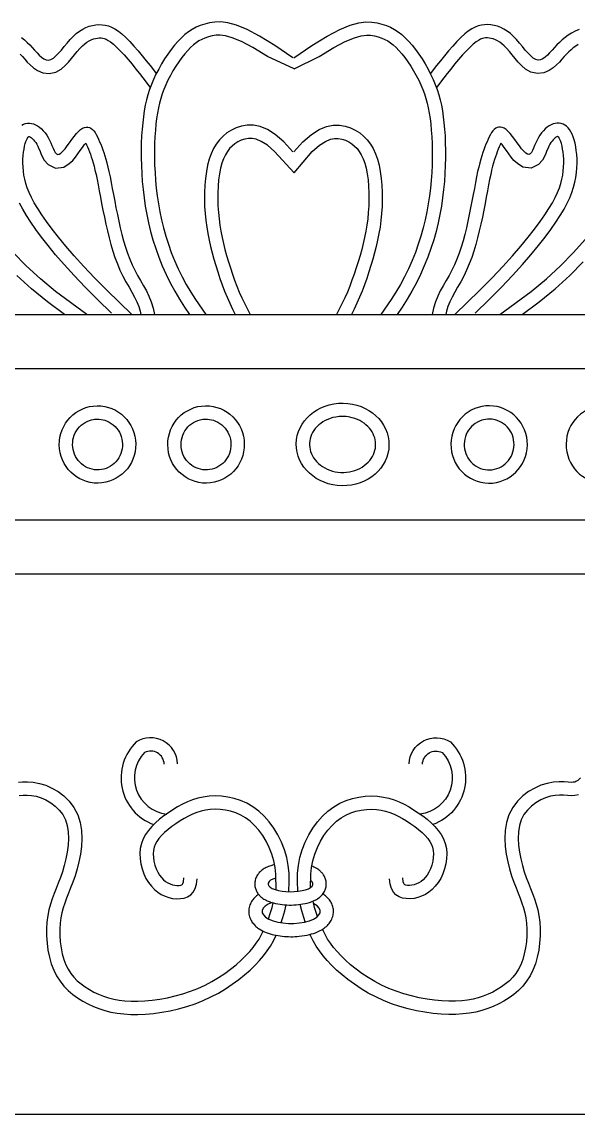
# Model space of a CAD drawing. Extents: x 292 to 963, y 2624 to 3363.
# Drawn here: x 521.2 to 739.7, y 2623.9 to 3053 of the extents above; entities that cross this region are included whole.
import ezdxf

# ---------------------------------------------------------------- set-up
doc = ezdxf.new("R2010")
doc.units = 0
doc.header["$LTSCALE"] = 100
doc.header["$MEASUREMENT"] = 0
for name, color, linetype in [('3', 3, 'CONTINUOUS'), ('4', 4, 'CONTINUOUS'), ('7', 7, 'CONTINUOUS')]:
    doc.layers.add(name, color=color, linetype=linetype)

msp = doc.modelspace()

# ---------------------------------------------------------------- linework, layer by layer
at = {"layer": '3'}
for points in [[(520.52, 3040.3), (521.41, 3039.35), (522.34, 3038.32), (523.33, 3037.23), (524.43, 3036.1), (525.72, 3034.96), (527.31, 3033.88), (529.37, 3033), (531.91, 3032.68), (534.51, 3033.25), (536.6, 3034.45), (538.19, 3035.8), (539.52, 3037.19), (540.72, 3038.61), (541.86, 3040.01), (542.95, 3041.34), (543.99, 3042.55), (544.95, 3043.56), (545.86, 3044.37), (546.74, 3045.03), (547.61, 3045.56), (548.45, 3045.97), (549.28, 3046.28), (550.08, 3046.5), (550.86, 3046.64), (551.61, 3046.69), (552.3, 3046.68), (552.94, 3046.59), (553.57, 3046.42), (554.27, 3046.15), (555.08, 3045.72), (556.03, 3045.1), (557.13, 3044.24), (558.38, 3043.11), (559.79, 3041.69), (561.31, 3040.04), (562.88, 3038.23), (564.45, 3036.36), (565.97, 3034.47), (567.41, 3032.66), (568.72, 3030.98), (571.63, 3027.2)], [(628.08, 3034.57), (617.64, 3039.39), (611.97, 3042.89), (607.4, 3045.29), (603.82, 3046.77), (601.11, 3047.52), (599.1, 3047.78), (597.48, 3047.73), (595.96, 3047.48), (594.46, 3047.11), (593.1, 3046.66), (591.87, 3046.14), (590.73, 3045.53), (589.64, 3044.82), (588.56, 3043.98), (587.47, 3042.99), (586.34, 3041.82), (585.17, 3040.47), (583.98, 3038.97), (582.8, 3037.34), (581.65, 3035.62), (580.55, 3033.82), (579.51, 3031.98), (578.55, 3030.13), (577.69, 3028.3), (576.94, 3026.5), (576.28, 3024.72), (575.71, 3022.92), (575.22, 3021.09), (574.79, 3019.18), (574.42, 3017.19), (574.11, 3015.07), (573.85, 3012.82), (573.63, 3010.42), (573.45, 3007.88), (573.34, 3005.24), (573.28, 3002.49), (573.28, 2999.65), (573.34, 2996.74), (573.48, 2993.77), (573.69, 2990.75), (573.97, 2987.69), (574.34, 2984.61), (574.8, 2981.5), (575.36, 2978.36), (576.02, 2975.21), (576.8, 2972.04), (577.69, 2968.85), (578.72, 2965.64), (579.88, 2962.43), (581.17, 2959.21), (582.59, 2956.01), (584.13, 2952.86), (585.78, 2949.77), (587.53, 2946.77), (589.37, 2943.88), (593.46, 2938.04)], [(628.08, 3034.57), (637.99, 3039.39), (643.66, 3042.89), (648.23, 3045.29), (651.81, 3046.77), (654.52, 3047.52), (656.53, 3047.78), (658.15, 3047.73), (659.67, 3047.48), (661.17, 3047.11), (662.53, 3046.66), (663.76, 3046.14), (664.9, 3045.53), (665.99, 3044.82), (667.07, 3043.98), (668.17, 3042.99), (669.3, 3041.82), (670.47, 3040.47), (671.65, 3038.97), (672.83, 3037.34), (673.98, 3035.62), (675.08, 3033.82), (676.12, 3031.98), (677.08, 3030.13), (677.94, 3028.3), (678.69, 3026.5), (679.35, 3024.72), (679.92, 3022.92), (680.42, 3021.09), (680.84, 3019.18), (681.21, 3017.19), (681.52, 3015.07), (681.79, 3012.82), (682.01, 3010.42), (682.18, 3007.88), (682.3, 3005.24), (682.36, 3002.49), (682.36, 2999.65), (682.29, 2996.74), (682.16, 2993.77), (681.95, 2990.75), (681.66, 2987.69), (681.29, 2984.61), (680.83, 2981.5), (680.27, 2978.36), (679.61, 2975.21), (678.83, 2972.04), (677.94, 2968.85), (676.91, 2965.64), (675.75, 2962.43), (674.46, 2959.21), (673.04, 2956.01), (671.51, 2952.86), (669.86, 2949.77), (668.11, 2946.77), (666.26, 2943.88), (662.17, 2938.04)], [(739.71, 3044.05), (738.73, 3043.44), (737.79, 3042.76), (736.89, 3042.01), (736, 3041.19), (735.11, 3040.3), (734.22, 3039.35), (733.3, 3038.32), (732.3, 3037.23), (731.2, 3036.1), (729.91, 3034.96), (728.32, 3033.88), (726.26, 3033), (723.72, 3032.68), (721.13, 3033.25), (719.04, 3034.45), (717.45, 3035.8), (716.12, 3037.19), (714.91, 3038.61), (713.77, 3040.01), (712.68, 3041.34), (711.64, 3042.55), (710.68, 3043.56), (709.77, 3044.37), (708.89, 3045.03), (708.02, 3045.56), (707.18, 3045.97), (706.36, 3046.28), (705.56, 3046.5), (704.77, 3046.64), (704.02, 3046.69), (703.33, 3046.68), (702.69, 3046.59), (702.06, 3046.42), (701.36, 3046.15), (700.55, 3045.72), (699.6, 3045.1), (698.51, 3044.24), (697.25, 3043.11), (695.84, 3041.69), (694.32, 3040.04), (692.75, 3038.23), (691.18, 3036.36), (689.66, 3034.47), (688.22, 3032.66), (686.91, 3030.98), (684, 3027.2)], [(564.32, 2938.04), (554.58, 2947.59), (549.77, 2952.47), (545.5, 2956.97), (541.74, 2961.1), (538.44, 2964.9), (535.56, 2968.38), (533.05, 2971.58), (530.88, 2974.52), (529, 2977.22), (527.4, 2979.69), (526.05, 2981.96), (524.95, 2984.05), (524.05, 2985.98), (523.33, 2987.78), (522.77, 2989.5), (522.33, 2991.16), (522, 2992.8), (521.78, 2994.41), (521.64, 2996), (521.59, 2997.54), (521.61, 2999.03), (521.7, 3000.45), (521.85, 3001.8), (522.04, 3003.06), (522.27, 3004.2), (522.53, 3005.2), (522.8, 3006.05), (523.08, 3006.75), (523.35, 3007.29), (523.58, 3007.66), (523.76, 3007.89), (523.87, 3008), (523.87, 3008), (523.93, 3007.99), (524.07, 3007.96), (524.29, 3007.87), (524.58, 3007.71), (524.93, 3007.46), (525.33, 3007.12), (525.76, 3006.7), (526.19, 3006.19), (526.62, 3005.6), (527.02, 3004.95), (527.4, 3004.24), (527.78, 3003.4), (528.18, 3002.41), (528.63, 3001.3), (529.19, 3000.07), (530, 2998.65), (531.49, 2996.94), (534.35, 2995.54), (537.66, 2995.95), (539.8, 2997.31), (541.14, 2998.61), (542.22, 2999.9), (543.2, 3001.19), (544.14, 3002.48), (545.02, 3003.71), (545.83, 3004.79), (546.27, 3005.33), (546.56, 3004.73), (546.94, 3003.87), (547.33, 3002.94), (547.71, 3001.99), (548.08, 3001.01), (548.44, 2999.98), (548.8, 2998.88), (549.16, 2997.66), (549.54, 2996.3), (549.91, 2994.78), (550.31, 2993.05), (550.71, 2991.11), (551.13, 2988.96), (551.58, 2986.63), (552.04, 2984.17), (552.52, 2981.61), (553.04, 2978.97), (553.58, 2976.29), (554.15, 2973.59), (554.76, 2970.9), (555.42, 2968.23), (556.13, 2965.59), (556.91, 2962.99), (557.76, 2960.42), (558.7, 2957.91), (559.73, 2955.45), (560.87, 2953.07), (562.07, 2950.82), (563.28, 2948.73), (564.41, 2946.77), (565.45, 2944.89), (566.35, 2943.06), (567.09, 2941.22), (567.68, 2939.32), (567.93, 2938.04)], [(691.31, 2938.04), (701.05, 2947.59), (705.86, 2952.47), (710.13, 2956.97), (713.89, 2961.1), (717.19, 2964.9), (720.07, 2968.38), (722.58, 2971.58), (724.76, 2974.52), (726.64, 2977.22), (728.24, 2979.69), (729.58, 2981.96), (730.69, 2984.05), (731.59, 2985.98), (732.3, 2987.78), (732.87, 2989.5), (733.3, 2991.16), (733.63, 2992.8), (733.86, 2994.41), (733.99, 2996), (734.05, 2997.54), (734.02, 2999.03), (733.93, 3000.45), (733.79, 3001.8), (733.59, 3003.06), (733.36, 3004.2), (733.11, 3005.2), (732.83, 3006.05), (732.55, 3006.75), (732.29, 3007.29), (732.05, 3007.66), (731.87, 3007.89), (731.77, 3008), (731.76, 3008), (731.7, 3007.99), (731.56, 3007.96), (731.34, 3007.87), (731.05, 3007.71), (730.7, 3007.46), (730.3, 3007.12), (729.87, 3006.7), (729.44, 3006.19), (729.02, 3005.6), (728.61, 3004.95), (728.23, 3004.24), (727.85, 3003.4), (727.45, 3002.41), (727, 3001.3), (726.45, 3000.07), (725.63, 2998.65), (724.14, 2996.94), (721.28, 2995.54), (717.97, 2995.95), (715.83, 2997.31), (714.49, 2998.61), (713.42, 2999.9), (712.43, 3001.19), (711.5, 3002.48), (710.61, 3003.71), (709.8, 3004.79), (709.36, 3005.33), (709.07, 3004.73), (708.69, 3003.87), (708.31, 3002.94), (707.93, 3001.99), (707.56, 3001.01), (707.19, 2999.98), (706.83, 2998.88), (706.47, 2997.66), (706.1, 2996.3), (705.72, 2994.78), (705.33, 2993.05), (704.92, 2991.11), (704.5, 2988.96), (704.06, 2986.63), (703.59, 2984.17), (703.11, 2981.61), (702.6, 2978.97), (702.06, 2976.29), (701.48, 2973.59), (700.87, 2970.9), (700.21, 2968.23), (699.5, 2965.59), (698.72, 2962.99), (697.87, 2960.42), (696.93, 2957.91), (695.9, 2955.45), (694.76, 2953.07), (693.56, 2950.82), (692.36, 2948.73), (691.22, 2946.77), (690.18, 2944.89), (689.28, 2943.06), (688.54, 2941.22), (687.96, 2939.32), (687.7, 2938.04)], [(628.08, 2993.73), (620.39, 3002.14), (617.61, 3004.55), (615.23, 3006.07), (613.26, 3006.9), (611.62, 3007.24), (610.16, 3007.24), (608.76, 3006.99), (607.34, 3006.51), (606, 3005.86), (604.8, 3005.11), (603.73, 3004.24), (602.78, 3003.25), (601.9, 3002.1), (601.11, 3000.76), (600.4, 2999.23), (599.77, 2997.47), (599.24, 2995.48), (598.81, 2993.29), (598.48, 2990.93), (598.26, 2988.46), (598.14, 2985.9), (598.12, 2983.3), (598.2, 2980.7), (598.37, 2978.13), (598.62, 2975.62), (598.94, 2973.16), (599.35, 2970.75), (599.82, 2968.36), (600.36, 2965.98), (600.96, 2963.6), (601.62, 2961.21), (602.34, 2958.79), (603.11, 2956.36), (603.92, 2953.92), (604.77, 2951.52), (605.67, 2949.15), (606.6, 2946.85), (607.57, 2944.64), (608.58, 2942.52), (610.91, 2938.04)], [(628.08, 2993.73), (635.24, 3002.14), (638.03, 3004.55), (640.4, 3006.07), (642.37, 3006.9), (644.02, 3007.24), (645.47, 3007.24), (646.87, 3006.99), (648.29, 3006.51), (649.63, 3005.86), (650.83, 3005.11), (651.9, 3004.24), (652.86, 3003.25), (653.73, 3002.1), (654.52, 3000.76), (655.23, 2999.23), (655.86, 2997.47), (656.39, 2995.48), (656.83, 2993.29), (657.16, 2990.93), (657.38, 2988.46), (657.49, 2985.9), (657.51, 2983.3), (657.43, 2980.7), (657.27, 2978.13), (657.02, 2975.62), (656.69, 2973.16), (656.29, 2970.75), (655.81, 2968.36), (655.28, 2965.98), (654.67, 2963.6), (654.01, 2961.21), (653.29, 2958.79), (652.53, 2956.36), (651.71, 2953.92), (650.86, 2951.52), (649.97, 2949.15), (649.03, 2946.85), (648.06, 2944.64), (647.05, 2942.52), (644.72, 2938.04)], [(708.96, 2938.04), (721.19, 2947.08), (727.2, 2952.06), (732.75, 2957.18), (737.84, 2962.35), (742.45, 2967.49)], [(546.68, 2938.04), (534.44, 2947.08), (528.44, 2952.06), (522.88, 2957.18), (517.79, 2962.35)], [(740.65, 2756.03), (739.56, 2755.04), (738.84, 2754.57), (738.33, 2754.37), (737.78, 2754.27), (736.97, 2754.24), (735.78, 2754.3), (734.21, 2754.41), (732.26, 2754.46), (729.99, 2754.31), (727.55, 2753.85), (725.08, 2753.09), (722.63, 2752.02), (720.23, 2750.63), (717.93, 2748.9), (715.82, 2746.82), (713.97, 2744.36), (712.5, 2741.53), (711.54, 2738.46), (711.04, 2735.33), (710.91, 2732.2), (711.07, 2729.09), (711.47, 2726.04), (712.04, 2723.08), (712.75, 2720.23), (713.56, 2717.55), (714.43, 2715.07), (715.3, 2712.79), (716.14, 2710.68), (716.93, 2708.71), (717.63, 2706.81), (718.24, 2704.95), (718.74, 2703.06), (719.13, 2701.07), (719.4, 2698.9), (719.53, 2696.57), (719.52, 2694.13), (719.35, 2691.65), (719.03, 2689.2), (718.55, 2686.83), (717.92, 2684.62), (717.15, 2682.61), (716.24, 2680.82), (715.19, 2679.18), (714, 2677.69), (712.67, 2676.32), (711.21, 2675.06), (709.63, 2673.9), (707.94, 2672.84), (706.15, 2671.88), (704.3, 2671.03), (702.4, 2670.28), (700.44, 2669.66), (698.39, 2669.14), (696.23, 2668.74), (693.95, 2668.47), (691.52, 2668.32), (688.93, 2668.3), (686.18, 2668.42), (683.3, 2668.68), (680.32, 2669.09), (677.28, 2669.65), (674.22, 2670.35), (671.18, 2671.2), (668.2, 2672.2), (665.3, 2673.34), (662.5, 2674.63), (659.81, 2676.05), (657.22, 2677.59), (654.77, 2679.21), (652.46, 2680.9), (650.31, 2682.62), (648.33, 2684.36), (646.54, 2686.08), (644.97, 2687.76), (643.58, 2689.4), (642.35, 2691.04), (641.26, 2692.71), (640.27, 2694.44), (639.23, 2696.53)], [(519.85, 2754.3), (521.42, 2754.41), (523.38, 2754.46), (525.64, 2754.31), (528.08, 2753.85), (530.55, 2753.09), (533, 2752.02), (535.4, 2750.63), (537.7, 2748.9), (539.81, 2746.82), (541.66, 2744.36), (543.13, 2741.53), (544.09, 2738.46), (544.59, 2735.33), (544.72, 2732.2), (544.56, 2729.09), (544.16, 2726.04), (543.59, 2723.08), (542.88, 2720.23), (542.07, 2717.55), (541.21, 2715.07), (540.34, 2712.79), (539.49, 2710.68), (538.71, 2708.71), (538, 2706.81), (537.39, 2704.95), (536.89, 2703.06), (536.5, 2701.07), (536.23, 2698.9), (536.1, 2696.57), (536.11, 2694.13), (536.28, 2691.65), (536.6, 2689.2), (537.08, 2686.83), (537.71, 2684.62), (538.48, 2682.61), (539.39, 2680.82), (540.44, 2679.18), (541.63, 2677.69), (542.96, 2676.32), (544.42, 2675.06), (546, 2673.9), (547.69, 2672.84), (549.48, 2671.88), (551.33, 2671.03), (553.23, 2670.28), (555.2, 2669.66), (557.25, 2669.14), (559.4, 2668.74), (561.69, 2668.47), (564.11, 2668.32), (566.7, 2668.3), (569.45, 2668.42), (572.34, 2668.68), (575.32, 2669.09), (578.35, 2669.65), (581.41, 2670.35), (584.45, 2671.2), (587.44, 2672.2), (590.33, 2673.34), (593.13, 2674.63), (595.83, 2676.05), (598.41, 2677.59), (600.86, 2679.21), (603.18, 2680.9), (605.33, 2682.62), (607.3, 2684.36), (609.09, 2686.08), (610.67, 2687.76), (612.05, 2689.4), (613.28, 2691.04), (614.37, 2692.71), (615.36, 2694.44), (616.03, 2695.78)], [(626, 2711.31), (626.23, 2715.49), (626.16, 2718.56), (625.82, 2721.65), (625.2, 2724.73), (624.31, 2727.78), (623.15, 2730.74), (621.76, 2733.59), (620.15, 2736.27), (618.34, 2738.76), (616.36, 2741.02), (614.22, 2742.99), (611.94, 2744.66), (609.55, 2746.04), (607.09, 2747.12), (604.58, 2747.94), (602.06, 2748.5), (599.55, 2748.82), (597.1, 2748.92), (594.72, 2748.81), (592.44, 2748.5), (590.27, 2748.01), (588.19, 2747.36), (586.19, 2746.57), (584.25, 2745.66), (582.38, 2744.63), (580.55, 2743.52), (578.76, 2742.33), (577.01, 2741.09), (575.31, 2739.78), (573.71, 2738.4), (572.22, 2736.94), (570.89, 2735.41), (569.74, 2733.78), (568.81, 2732.06), (568.12, 2730.23), (567.71, 2728.3), (567.54, 2726.3), (567.62, 2724.26), (567.92, 2722.22), (568.42, 2720.23), (569.1, 2718.32), (569.94, 2716.52), (570.93, 2714.88), (572.04, 2713.43), (573.26, 2712.17), (574.58, 2711.09), (575.96, 2710.21), (577.41, 2709.52), (578.9, 2709.01), (580.41, 2708.68), (581.94, 2708.53), (583.45, 2708.57), (584.91, 2708.82), (586.27, 2709.31), (587.49, 2710.06), (588.51, 2711.12), (589.3, 2712.5), (589.81, 2714.23), (589.99, 2716.36)], [(629.62, 2711.47), (629.41, 2715.49), (629.48, 2718.56), (629.81, 2721.65), (630.43, 2724.73), (631.33, 2727.78), (632.48, 2730.74), (633.87, 2733.59), (635.48, 2736.27), (637.29, 2738.76), (639.27, 2741.02), (641.41, 2742.99), (643.69, 2744.66), (646.08, 2746.04), (648.54, 2747.12), (651.05, 2747.94), (653.58, 2748.5), (656.08, 2748.82), (658.54, 2748.92), (660.91, 2748.81), (663.19, 2748.5), (665.36, 2748.01), (667.44, 2747.36), (669.45, 2746.57), (671.38, 2745.66), (673.26, 2744.63), (675.08, 2743.52), (676.87, 2742.33), (678.62, 2741.09), (680.32, 2739.78), (681.92, 2738.4), (683.41, 2736.94), (684.74, 2735.41), (685.89, 2733.78), (686.82, 2732.06), (687.51, 2730.23), (687.93, 2728.3), (688.09, 2726.3), (688.01, 2724.26), (687.71, 2722.22), (687.21, 2720.23), (686.53, 2718.32), (685.69, 2716.52), (684.7, 2714.88), (683.59, 2713.43), (682.37, 2712.17), (681.06, 2711.09), (679.67, 2710.21), (678.22, 2709.52), (676.73, 2709.01), (675.22, 2708.68), (673.69, 2708.53), (672.18, 2708.57), (670.72, 2708.82), (669.36, 2709.31), (668.14, 2710.06), (667.12, 2711.12), (666.33, 2712.5), (665.82, 2714.23), (665.64, 2716.36)], [(637.29, 2701.57), (636.89, 2702.72), (636.18, 2705.16), (635.6, 2707.61)], [(618.03, 2700.62), (618.74, 2702.72), (619.45, 2705.16), (619.87, 2706.91)], [(623.04, 2699.14), (623.72, 2701.16), (624.5, 2703.82), (625.05, 2706.12)], [(632.49, 2699.44), (631.91, 2701.16), (631.13, 2703.82), (630.53, 2706.32)]]:
    msp.add_lwpolyline(points, dxfattribs=at)
for points in [[(577.09, 2761.39, 0.550307), (569.35, 2765.98, 0.617202), (578, 2741.79, 0.539838)], [(678.54, 2761.39, -0.550307), (686.28, 2765.98, -0.617202), (677.63, 2741.79, -0.539838)]]:
    msp.add_lwpolyline(points, format="xyb", dxfattribs=at)
for centre, major_axis, ratio, start_param, end_param in [((626.71, 2714.35), (-8.82, 0), 0.346316, 5.420741, 9.879255), ((626.95, 2703.55), (-11.41, 0), 0.411954, 5.422306, 10.097693)]:
    msp.add_ellipse(centre, major_axis=major_axis, ratio=ratio, start_param=start_param, end_param=end_param, dxfattribs=at)
for points, knots in [([(550.78, 2896.96), (550.05, 2896.95), (549.31, 2896.86), (547.38, 2896.38), (546.23, 2895.85), (544.2, 2894.37), (543.32, 2893.43), (541.97, 2891.28), (541.5, 2890.07), (541.04, 2887.55), (541.05, 2886.25), (541.56, 2883.74), (542.05, 2882.54), (543.44, 2880.41), (544.33, 2879.48), (546.39, 2878.04), (547.55, 2877.53), (549.98, 2876.97), (551.24, 2876.93), (553.7, 2877.34), (554.89, 2877.78), (557.02, 2879.08), (557.97, 2879.95), (559.48, 2881.98), (560.05, 2883.15), (560.7, 2885.62), (560.79, 2886.92), (560.49, 2889.46), (560.09, 2890.7), (558.87, 2892.94), (558.05, 2893.93), (556.11, 2895.53), (554.99, 2896.14), (552.83, 2896.82), (551.8, 2896.98), (550.78, 2896.96)], [0, 0, 0, 0, 0.227454, 0.227454, 0.610225, 0.610225, 0.992996, 0.992996, 1.375766, 1.375766, 1.758537, 1.758537, 2.141307, 2.141307, 2.524078, 2.524078, 2.906848, 2.906848, 3.289619, 3.289619, 3.67239, 3.67239, 4.05516, 4.05516, 4.437931, 4.437931, 4.820701, 4.820701, 5.203472, 5.203472, 5.586242, 5.586242, 5.969013, 5.969013, 6.283185, 6.283185, 6.283185, 6.283185]), ([(593.39, 2896.96), (592.65, 2896.95), (591.91, 2896.86), (589.99, 2896.38), (588.84, 2895.85), (586.8, 2894.37), (585.93, 2893.43), (584.58, 2891.28), (584.11, 2890.07), (583.65, 2887.55), (583.66, 2886.25), (584.16, 2883.74), (584.66, 2882.54), (586.04, 2880.41), (586.94, 2879.48), (588.99, 2878.04), (590.16, 2877.53), (592.58, 2876.97), (593.85, 2876.93), (596.3, 2877.34), (597.49, 2877.78), (599.63, 2879.08), (600.58, 2879.95), (602.09, 2881.98), (602.65, 2883.15), (603.31, 2885.62), (603.4, 2886.92), (603.09, 2889.46), (602.7, 2890.7), (601.48, 2892.94), (600.66, 2893.93), (598.72, 2895.53), (597.6, 2896.14), (595.43, 2896.82), (594.41, 2896.98), (593.39, 2896.96)], [0, 0, 0, 0, 0.227454, 0.227454, 0.610225, 0.610225, 0.992996, 0.992996, 1.375766, 1.375766, 1.758537, 1.758537, 2.141307, 2.141307, 2.524078, 2.524078, 2.906848, 2.906848, 3.289619, 3.289619, 3.67239, 3.67239, 4.05516, 4.05516, 4.437931, 4.437931, 4.820701, 4.820701, 5.203472, 5.203472, 5.586242, 5.586242, 5.969013, 5.969013, 6.283185, 6.283185, 6.283185, 6.283185]), ([(647.3, 2898), (648.19, 2897.99), (649.08, 2897.9), (651.35, 2897.46), (652.68, 2897), (655.09, 2895.75), (656.16, 2894.97), (657.94, 2893.2), (658.64, 2892.21), (659.66, 2890.14), (659.98, 2889.06), (660.22, 2886.88), (660.14, 2885.78), (659.6, 2883.59), (659.1, 2882.49), (657.7, 2880.44), (656.78, 2879.5), (654.59, 2877.89), (653.32, 2877.23), (650.57, 2876.31), (649.09, 2876.05), (646.1, 2875.98), (644.6, 2876.16), (641.77, 2876.95), (640.44, 2877.55), (638.12, 2879.06), (637.13, 2879.97), (635.56, 2881.97), (634.98, 2883.05), (634.26, 2885.28), (634.11, 2886.43), (634.24, 2888.7), (634.52, 2889.84), (635.49, 2892.01), (636.19, 2893.05), (638, 2894.91), (639.1, 2895.73), (641.6, 2897.03), (643, 2897.51), (645.39, 2897.93), (646.34, 2898.01), (647.3, 2898)], [-1.570796, -1.570796, -1.570796, -1.570796, -1.373163, -1.373163, -1.05708, -1.05708, -0.740996, -0.740996, -0.424912, -0.424912, -0.108828, -0.108828, 0.207256, 0.207256, 0.537581, 0.537581, 0.867906, 0.867906, 1.198232, 1.198232, 1.528557, 1.528557, 1.858882, 1.858882, 2.189208, 2.189208, 2.519533, 2.519533, 2.849859, 2.849859, 3.180184, 3.180184, 3.510509, 3.510509, 3.840835, 3.840835, 4.17116, 4.17116, 4.501485, 4.501485, 4.712389, 4.712389, 4.712389, 4.712389]), ([(704.85, 2896.96), (705.59, 2896.95), (706.32, 2896.86), (708.25, 2896.38), (709.4, 2895.85), (711.43, 2894.37), (712.31, 2893.43), (713.66, 2891.28), (714.13, 2890.07), (714.59, 2887.55), (714.58, 2886.25), (714.08, 2883.74), (713.58, 2882.54), (712.2, 2880.41), (711.3, 2879.48), (709.24, 2878.04), (708.08, 2877.53), (705.65, 2876.97), (704.39, 2876.93), (701.94, 2877.34), (700.75, 2877.78), (698.61, 2879.08), (697.66, 2879.95), (696.15, 2881.98), (695.59, 2883.15), (694.93, 2885.62), (694.84, 2886.92), (695.15, 2889.46), (695.54, 2890.7), (696.76, 2892.94), (697.58, 2893.93), (699.52, 2895.53), (700.64, 2896.14), (702.81, 2896.82), (703.83, 2896.98), (704.85, 2896.96)], [0, 0, 0, 0, 0.227454, 0.227454, 0.610225, 0.610225, 0.992996, 0.992996, 1.375766, 1.375766, 1.758537, 1.758537, 2.141307, 2.141307, 2.524078, 2.524078, 2.906848, 2.906848, 3.289619, 3.289619, 3.67239, 3.67239, 4.05516, 4.05516, 4.437931, 4.437931, 4.820701, 4.820701, 5.203472, 5.203472, 5.586242, 5.586242, 5.969013, 5.969013, 6.283185, 6.283185, 6.283185, 6.283185]), ([(620.44, 2721.94), (619.93, 2721.81), (619.44, 2721.67), (618.34, 2721.31), (617.73, 2721.07), (616.64, 2720.52), (616.14, 2720.23), (615.24, 2719.57), (614.83, 2719.22), (614.12, 2718.44), (613.8, 2718.03), (613.25, 2717.05), (613, 2716.49), (612.72, 2715.34), (612.66, 2714.78), (612.68, 2713.67), (612.77, 2713.12), (613.06, 2712.11), (613.26, 2711.64), (613.72, 2710.82), (613.97, 2710.46), (614.5, 2709.83), (614.77, 2709.56), (615.59, 2708.84), (616.13, 2708.48), (617.22, 2707.87), (617.77, 2707.63), (618.88, 2707.2), (619.45, 2707.02), (621.13, 2706.58), (622.28, 2706.38), (624.65, 2706.12), (625.87, 2706.06), (628.31, 2706.09), (629.53, 2706.18), (631.89, 2706.51), (633.03, 2706.74), (634.75, 2707.27), (635.37, 2707.5), (636.58, 2708.07), (637.19, 2708.4), (638.18, 2709.13), (638.57, 2709.47), (639.34, 2710.3), (639.71, 2710.79), (640.26, 2711.84), (640.45, 2712.33), (640.71, 2713.4), (640.77, 2713.98), (640.74, 2715.12), (640.64, 2715.68), (640.32, 2716.71), (640.11, 2717.18), (639.63, 2718.01), (639.36, 2718.37), (638.81, 2718.99), (638.53, 2719.26), (637.69, 2719.97), (637.14, 2720.32), (636.08, 2720.89), (635.58, 2721.11), (635.07, 2721.3)], [5.321795, 5.321795, 5.321795, 5.321795, 5.477048, 5.477048, 5.676265, 5.676265, 5.842515, 5.842515, 5.977339, 5.977339, 6.087703, 6.087703, 6.198068, 6.198068, 6.28996, 6.28996, 6.381852, 6.381852, 6.473744, 6.473744, 6.565635, 6.565635, 6.657527, 6.657527, 6.839349, 6.839349, 7.021172, 7.021172, 7.202994, 7.202994, 7.546197, 7.546197, 7.8894, 7.8894, 8.235402, 8.235402, 8.581403, 8.581403, 8.78312, 8.78312, 8.984837, 8.984837, 9.115762, 9.115762, 9.246688, 9.246688, 9.341156, 9.341156, 9.435624, 9.435624, 9.530092, 9.530092, 9.62456, 9.62456, 9.719028, 9.719028, 9.813496, 9.813496, 9.999286, 9.999286, 10.165836, 10.165836, 10.165836, 10.165836]), ([(614.16, 2710.24), (613.88, 2710.05), (613.61, 2709.84), (612.85, 2709.21), (612.37, 2708.73), (611.57, 2707.69), (611.24, 2707.16), (610.7, 2705.95), (610.49, 2705.28), (610.29, 2703.88), (610.29, 2703.14), (610.51, 2701.74), (610.72, 2701.07), (611.28, 2699.88), (611.61, 2699.35), (612.35, 2698.42), (612.74, 2698.01), (613.56, 2697.29), (613.98, 2696.97), (615.3, 2696.11), (616.22, 2695.66), (618.15, 2694.9), (619.17, 2694.6), (621.27, 2694.12), (622.36, 2693.94), (625.65, 2693.58), (627.91, 2693.57), (631.5, 2693.92), (632.88, 2694.15), (635.26, 2694.75), (636.28, 2695.09), (638.04, 2695.84), (638.79, 2696.23), (640.1, 2697.1), (640.67, 2697.54), (641.64, 2698.52), (642.05, 2699.02), (642.78, 2700.18), (643.1, 2700.85), (643.47, 2702.17), (643.57, 2702.81), (643.59, 2704.09), (643.51, 2704.74), (643.2, 2705.94), (642.97, 2706.5), (642.43, 2707.52), (642.12, 2707.97), (641.46, 2708.78), (641.1, 2709.14), (640.32, 2709.83), (639.88, 2710.16), (639.43, 2710.45)], [5.747723, 5.747723, 5.747723, 5.747723, 5.827379, 5.827379, 5.975702, 5.975702, 6.099681, 6.099681, 6.22366, 6.22366, 6.347639, 6.347639, 6.471618, 6.471618, 6.595597, 6.595597, 6.719576, 6.719576, 6.843555, 6.843555, 7.094208, 7.094208, 7.34486, 7.34486, 7.595512, 7.595512, 8.087723, 8.087723, 8.403877, 8.403877, 8.661881, 8.661881, 8.867818, 8.867818, 9.03551, 9.03551, 9.171912, 9.171912, 9.308315, 9.308315, 9.419023, 9.419023, 9.529732, 9.529732, 9.64044, 9.64044, 9.751149, 9.751149, 9.861857, 9.861857, 9.989715, 9.989715, 9.989715, 9.989715])]:
    msp.add_open_spline(points, degree=3, knots=knots, dxfattribs=at)
at = {"layer": '4'}
for p, q in [((395.17, 2938.04), (860.46, 2938.04)), ((395.17, 2916.82), (860.46, 2916.82)), ((395.17, 2857.39), (860.46, 2857.39)), ((395.17, 2836.16), (860.46, 2836.16)), ((314.43, 2623.92), (941.2, 2623.92))]:
    msp.add_line(p, q, dxfattribs=at)
for points in [[(521.04, 3046.9), (522.18, 3045.95), (523.26, 3044.96), (524.29, 3043.93), (525.26, 3042.88), (526.21, 3041.83), (527.13, 3040.81), (528.04, 3039.89), (528.94, 3039.09), (529.83, 3038.48), (530.74, 3038.09), (531.66, 3037.98), (532.61, 3038.19), (533.59, 3038.74), (534.59, 3039.6), (535.63, 3040.69), (536.71, 3041.95), (537.81, 3043.31), (538.95, 3044.7), (540.12, 3046.06), (541.32, 3047.32), (542.55, 3048.42), (543.81, 3049.35), (545.08, 3050.14), (546.37, 3050.77), (547.66, 3051.26), (548.95, 3051.61), (550.22, 3051.83), (551.48, 3051.92), (552.72, 3051.89), (553.95, 3051.72), (555.19, 3051.4), (556.45, 3050.91), (557.74, 3050.23), (559.08, 3049.34), (560.49, 3048.24), (561.99, 3046.89), (563.57, 3045.3), (565.2, 3043.52), (566.85, 3041.63), (568.48, 3039.68), (570.05, 3037.74), (571.52, 3035.88), (572.85, 3034.18), (574, 3032.69)], [(627.58, 3038.87), (620.5, 3043.77), (614.56, 3047.43), (609.62, 3050.03), (605.53, 3051.72), (602.15, 3052.66), (599.35, 3053.01), (596.98, 3052.94), (594.91, 3052.6), (593.01, 3052.14), (591.26, 3051.56), (589.62, 3050.86), (588.07, 3050.03), (586.61, 3049.08), (585.2, 3047.99), (583.83, 3046.75), (582.48, 3045.35), (581.14, 3043.81), (579.81, 3042.12), (578.51, 3040.32), (577.25, 3038.43), (576.05, 3036.47), (574.92, 3034.47), (573.87, 3032.45), (572.92, 3030.42), (572.08, 3028.42), (571.34, 3026.41), (570.7, 3024.39), (570.14, 3022.34), (569.67, 3020.23), (569.27, 3018.04), (568.93, 3015.76), (568.65, 3013.36), (568.42, 3010.83), (568.24, 3008.18), (568.11, 3005.41), (568.05, 3002.55), (568.05, 2999.59), (568.12, 2996.56), (568.26, 2993.47), (568.48, 2990.32), (568.77, 2987.14), (569.16, 2983.91), (569.64, 2980.66), (570.23, 2977.37), (570.93, 2974.05), (571.74, 2970.71), (572.69, 2967.34), (573.77, 2963.96), (575, 2960.57), (576.36, 2957.17), (577.85, 2953.81), (579.47, 2950.48), (581.21, 2947.22), (583.07, 2944.05), (585.03, 2940.97), (587.09, 2938.03)], [(628.06, 3038.87), (635.13, 3043.77), (641.07, 3047.43), (646.02, 3050.03), (650.11, 3051.72), (653.48, 3052.66), (656.29, 3053.01), (658.65, 3052.94), (660.72, 3052.6), (662.62, 3052.14), (664.38, 3051.56), (666.02, 3050.86), (667.56, 3050.03), (669.03, 3049.08), (670.43, 3047.99), (671.8, 3046.75), (673.15, 3045.35), (674.49, 3043.81), (675.82, 3042.12), (677.12, 3040.32), (678.38, 3038.43), (679.58, 3036.47), (680.72, 3034.47), (681.76, 3032.45), (682.71, 3030.42), (683.56, 3028.42), (684.29, 3026.41), (684.94, 3024.39), (685.49, 3022.34), (685.96, 3020.23), (686.37, 3018.04), (686.7, 3015.76), (686.98, 3013.36), (687.22, 3010.83), (687.4, 3008.18), (687.52, 3005.41), (687.58, 3002.55), (687.58, 2999.59), (687.51, 2996.56), (687.37, 2993.47), (687.16, 2990.32), (686.86, 2987.14), (686.47, 2983.91), (685.99, 2980.66), (685.4, 2977.37), (684.71, 2974.05), (683.89, 2970.71), (682.94, 2967.34), (681.86, 2963.96), (680.64, 2960.57), (679.27, 2957.17), (677.78, 2953.81), (676.16, 2950.48), (674.42, 2947.22), (672.56, 2944.05), (670.6, 2940.97), (668.54, 2938.03)], [(740.1, 3049.96), (738.57, 3049.33), (737.14, 3048.6), (735.82, 3047.79), (734.6, 3046.9), (733.45, 3045.95), (732.37, 3044.96), (731.35, 3043.93), (730.37, 3042.88), (729.42, 3041.83), (728.5, 3040.81), (727.59, 3039.89), (726.7, 3039.09), (725.8, 3038.48), (724.89, 3038.09), (723.97, 3037.98), (723.02, 3038.19), (722.05, 3038.74), (721.04, 3039.6), (720, 3040.69), (718.92, 3041.95), (717.82, 3043.31), (716.68, 3044.7), (715.51, 3046.06), (714.31, 3047.32), (713.08, 3048.42), (711.82, 3049.35), (710.55, 3050.14), (709.26, 3050.77), (707.97, 3051.26), (706.69, 3051.61), (705.41, 3051.83), (704.15, 3051.92), (702.91, 3051.89), (701.68, 3051.72), (700.44, 3051.4), (699.19, 3050.91), (697.89, 3050.23), (696.55, 3049.34), (695.14, 3048.24), (693.65, 3046.89), (692.07, 3045.3), (690.43, 3043.52), (688.78, 3041.63), (687.15, 3039.68), (685.58, 3037.74), (684.11, 3035.88), (682.78, 3034.18), (681.64, 3032.69)], [(717.73, 2938.03), (724.42, 2942.97), (730.64, 2948.13), (736.39, 2953.43), (741.65, 2958.77)], [(537.9, 2938.03), (531.22, 2942.97), (524.99, 2948.13), (519.25, 2953.43)]]:
    msp.add_lwpolyline(points, dxfattribs=at)
for centre in [(550.91, 2886.99), (593.52, 2886.99)]:
    msp.add_ellipse(centre, major_axis=(-0.19, 15.2), ratio=0.988444, dxfattribs=at)
at = {"layer": '4', "extrusion": (0, 0, -1)}
msp.add_ellipse((647.16, 2887), major_axis=(18.22, -0.23), ratio=0.890055, start_param=-1.570796, end_param=4.712389, dxfattribs=at)
for centre in [(704.72, 2886.99), (749.99, 2886.99)]:
    msp.add_ellipse(centre, major_axis=(0.19, 15.2), ratio=0.988444, dxfattribs=at)
at = {"layer": '7'}
for points in [[(521.14, 3012.48), (521.85, 3012.84), (522.59, 3013.09), (523.35, 3013.22), (524.14, 3013.24), (524.94, 3013.13), (525.74, 3012.92), (526.54, 3012.59), (527.34, 3012.15), (528.12, 3011.61), (528.88, 3010.97), (529.61, 3010.24), (530.3, 3009.42), (530.95, 3008.52), (531.55, 3007.56), (532.1, 3006.53), (532.58, 3005.46), (533.02, 3004.38), (533.44, 3003.36), (533.85, 3002.45), (534.27, 3001.7), (534.74, 3001.17), (535.26, 3000.92), (535.85, 3000.99), (536.54, 3001.42), (537.3, 3002.17), (538.13, 3003.16), (539, 3004.31), (539.9, 3005.55), (540.81, 3006.81), (541.72, 3008.01), (542.6, 3009.09), (543.45, 3009.99), (544.25, 3010.69), (545.02, 3011.2), (545.75, 3011.54), (546.44, 3011.7), (547.1, 3011.7), (547.73, 3011.54), (548.32, 3011.23), (548.88, 3010.77), (549.42, 3010.19), (549.92, 3009.5), (550.4, 3008.71), (550.87, 3007.84), (551.31, 3006.91), (551.74, 3005.93), (552.17, 3004.91), (552.58, 3003.88), (552.98, 3002.8), (553.39, 3001.66), (553.79, 3000.43), (554.19, 2999.09), (554.59, 2997.62), (555, 2995.98), (555.41, 2994.16), (555.83, 2992.15), (556.26, 2989.95), (556.71, 2987.6), (557.17, 2985.14), (557.66, 2982.59), (558.16, 2979.98), (558.69, 2977.35), (559.25, 2974.71), (559.85, 2972.11), (560.48, 2969.54), (561.16, 2967.02), (561.9, 2964.56), (562.69, 2962.16), (563.56, 2959.83), (564.5, 2957.59), (565.53, 2955.43), (566.64, 2953.36), (567.8, 2951.34), (568.96, 2949.34), (570.08, 2947.3), (571.12, 2945.2), (572.02, 2942.98), (572.75, 2940.6), (573.26, 2938.03)], [(627.58, 3002.01), (624.04, 3005.88), (620.74, 3008.75), (617.67, 3010.72), (614.81, 3011.91), (612.16, 3012.46), (609.7, 3012.47), (607.45, 3012.06), (605.37, 3011.35), (603.47, 3010.45), (601.75, 3009.36), (600.19, 3008.1), (598.79, 3006.65), (597.56, 3005.02), (596.48, 3003.2), (595.56, 3001.21), (594.78, 2999.03), (594.15, 2996.67), (593.65, 2994.16), (593.28, 2991.53), (593.04, 2988.81), (592.91, 2986.04), (592.9, 2983.24), (592.98, 2980.45), (593.16, 2977.7), (593.43, 2975.01), (593.78, 2972.39), (594.2, 2969.81), (594.71, 2967.27), (595.28, 2964.76), (595.91, 2962.26), (596.6, 2959.77), (597.34, 2957.26), (598.14, 2954.75), (598.98, 2952.23), (599.87, 2949.72), (600.8, 2947.25), (601.79, 2944.82), (602.82, 2942.47), (603.9, 2940.19), (605.03, 2938.03)], [(628.06, 3002.01), (631.59, 3005.88), (634.89, 3008.75), (637.96, 3010.72), (640.82, 3011.91), (643.48, 3012.46), (645.93, 3012.47), (648.19, 3012.06), (650.26, 3011.35), (652.16, 3010.45), (653.89, 3009.36), (655.44, 3008.1), (656.84, 3006.65), (658.07, 3005.02), (659.15, 3003.2), (660.07, 3001.21), (660.85, 2999.03), (661.49, 2996.67), (661.98, 2994.16), (662.35, 2991.53), (662.59, 2988.81), (662.72, 2986.04), (662.74, 2983.24), (662.65, 2980.45), (662.47, 2977.7), (662.21, 2975.01), (661.86, 2972.39), (661.43, 2969.81), (660.93, 2967.27), (660.36, 2964.76), (659.72, 2962.26), (659.03, 2959.77), (658.29, 2957.26), (657.5, 2954.75), (656.66, 2952.23), (655.77, 2949.72), (654.83, 2947.25), (653.85, 2944.82), (652.81, 2942.47), (651.73, 2940.19), (650.6, 2938.03)], [(699.28, 2938.54), (704.74, 2943.89), (709.62, 2948.84), (713.96, 2953.41), (717.79, 2957.63), (721.17, 2961.51), (724.14, 2965.1), (726.74, 2968.41), (729, 2971.47), (730.98, 2974.31), (732.68, 2976.94), (734.14, 2979.4), (735.36, 2981.72), (736.38, 2983.91), (737.22, 2986), (737.88, 2988.02), (738.4, 2989.98), (738.78, 2991.92), (739.05, 2993.83), (739.21, 2995.69), (739.27, 2997.49), (739.25, 2999.23), (739.14, 3000.9), (738.97, 3002.48), (738.74, 3003.97), (738.46, 3005.36), (738.13, 3006.64), (737.75, 3007.82), (737.33, 3008.88), (736.86, 3009.83), (736.34, 3010.67), (735.77, 3011.39), (735.15, 3011.99), (734.49, 3012.48), (733.78, 3012.84), (733.04, 3013.09), (732.28, 3013.22), (731.49, 3013.24), (730.7, 3013.13), (729.89, 3012.92), (729.09, 3012.59), (728.29, 3012.15), (727.51, 3011.61), (726.75, 3010.97), (726.02, 3010.24), (725.33, 3009.42), (724.68, 3008.52), (724.08, 3007.56), (723.54, 3006.53), (723.05, 3005.46), (722.61, 3004.38), (722.2, 3003.36), (721.79, 3002.45), (721.36, 3001.7), (720.89, 3001.17), (720.37, 3000.92), (719.78, 3000.99), (719.09, 3001.42), (718.33, 3002.17), (717.5, 3003.16), (716.63, 3004.31), (715.73, 3005.55), (714.82, 3006.81), (713.91, 3008.01), (713.03, 3009.09), (712.19, 3009.99), (711.38, 3010.69), (710.61, 3011.2), (709.88, 3011.54), (709.19, 3011.7), (708.53, 3011.7), (707.9, 3011.54), (707.31, 3011.23), (706.75, 3010.77), (706.22, 3010.19), (705.71, 3009.5), (705.23, 3008.71), (704.77, 3007.84), (704.32, 3006.91), (703.89, 3005.93), (703.47, 3004.91), (703.05, 3003.88), (702.65, 3002.8), (702.24, 3001.66), (701.84, 3000.43), (701.44, 2999.09), (701.04, 2997.62), (700.63, 2995.98), (700.22, 2994.16), (699.8, 2992.15), (699.37, 2989.95), (698.92, 2987.6), (698.46, 2985.14), (697.98, 2982.59), (697.47, 2979.98), (696.94, 2977.35), (696.38, 2974.71), (695.78, 2972.11), (695.15, 2969.54), (694.47, 2967.02), (693.74, 2964.56), (692.94, 2962.16), (692.07, 2959.83), (691.13, 2957.59), (690.1, 2955.43), (688.99, 2953.36), (687.83, 2951.34), (686.67, 2949.34), (685.55, 2947.3), (684.51, 2945.2), (683.61, 2942.98), (682.88, 2940.6), (682.37, 2938.03)], [(556.35, 2938.54), (550.89, 2943.89), (546.01, 2948.84), (541.68, 2953.41), (537.84, 2957.63), (534.46, 2961.51), (531.49, 2965.1), (528.9, 2968.41), (526.63, 2971.47), (524.66, 2974.31), (522.95, 2976.94), (521.5, 2979.4), (520.27, 2981.72)], [(520.16, 2749.09), (521.68, 2749.19), (523.27, 2749.23), (524.98, 2749.12), (526.81, 2748.78), (528.72, 2748.18), (530.64, 2747.34), (532.52, 2746.26), (534.28, 2744.94), (535.87, 2743.37), (537.22, 2741.57), (538.28, 2739.53), (538.99, 2737.26), (539.38, 2734.81), (539.49, 2732.23), (539.35, 2729.57), (539, 2726.88), (538.49, 2724.21), (537.84, 2721.62), (537.1, 2719.16), (536.3, 2716.86), (535.47, 2714.7), (534.64, 2712.62), (533.83, 2710.58), (533.07, 2708.54), (532.38, 2706.44), (531.8, 2704.24), (531.34, 2701.89), (531.03, 2699.37), (530.87, 2696.7), (530.89, 2693.94), (531.08, 2691.14), (531.45, 2688.34), (532, 2685.6), (532.75, 2682.97), (533.7, 2680.49), (534.85, 2678.21), (536.19, 2676.13), (537.71, 2674.24), (539.37, 2672.52), (541.16, 2670.97), (543.07, 2669.57), (545.07, 2668.32), (547.14, 2667.21), (549.28, 2666.22), (551.48, 2665.36), (553.76, 2664.63), (556.14, 2664.03), (558.62, 2663.58), (561.21, 2663.26), (563.93, 2663.09), (566.79, 2663.07), (569.8, 2663.21), (572.93, 2663.49), (576.14, 2663.93), (579.41, 2664.53), (582.7, 2665.29), (585.98, 2666.21), (589.22, 2667.29), (592.38, 2668.53), (595.44, 2669.94), (598.38, 2671.49), (601.19, 2673.16), (603.85, 2674.92), (606.35, 2676.75), (608.69, 2678.62), (610.84, 2680.52), (612.81, 2682.41), (614.57, 2684.28), (616.15, 2686.15), (617.56, 2688.04), (618.83, 2689.97), (619.97, 2691.98), (621.07, 2694.18)], [(739.79, 2749.33), (738.36, 2749.06), (736.93, 2749.01), (735.47, 2749.09), (733.96, 2749.19), (732.36, 2749.23), (730.65, 2749.12), (728.82, 2748.78), (726.91, 2748.18), (724.99, 2747.34), (723.11, 2746.26), (721.35, 2744.94), (719.76, 2743.37), (718.41, 2741.57), (717.35, 2739.53), (716.64, 2737.26), (716.25, 2734.81), (716.14, 2732.23), (716.28, 2729.57), (716.63, 2726.88), (717.15, 2724.21), (717.79, 2721.62), (718.53, 2719.16), (719.33, 2716.86), (720.16, 2714.7), (720.99, 2712.62), (721.8, 2710.58), (722.56, 2708.54), (723.25, 2706.44), (723.84, 2704.24), (724.3, 2701.89), (724.61, 2699.37), (724.76, 2696.7), (724.74, 2693.94), (724.56, 2691.14), (724.19, 2688.34), (723.63, 2685.6), (722.88, 2682.97), (721.93, 2680.49), (720.78, 2678.21), (719.44, 2676.13), (717.93, 2674.24), (716.26, 2672.52), (714.47, 2670.97), (712.56, 2669.57), (710.56, 2668.32), (708.49, 2667.21), (706.35, 2666.22), (704.15, 2665.36), (701.87, 2664.63), (699.49, 2664.03), (697.02, 2663.58), (694.42, 2663.26), (691.7, 2663.09), (688.84, 2663.07), (685.83, 2663.21), (682.7, 2663.49), (679.49, 2663.93), (676.22, 2664.53), (672.93, 2665.29), (669.65, 2666.21), (666.41, 2667.29), (663.25, 2668.53), (660.19, 2669.94), (657.25, 2671.49), (654.45, 2673.16), (651.78, 2674.92), (649.28, 2676.75), (646.94, 2678.62), (644.79, 2680.52), (642.83, 2682.41), (641.06, 2684.28), (639.49, 2686.15), (638.07, 2688.04), (636.8, 2689.97), (635.66, 2691.98), (634.62, 2694.07), (634.41, 2694.54)], [(621.08, 2712), (620.94, 2718.22), (620.65, 2720.85), (620.13, 2723.48), (619.36, 2726.09), (618.36, 2728.64), (617.16, 2731.09), (615.79, 2733.39), (614.26, 2735.49), (612.62, 2737.36), (610.89, 2738.95), (609.08, 2740.28), (607.19, 2741.37), (605.22, 2742.24), (603.2, 2742.9), (601.15, 2743.35), (599.12, 2743.61), (597.12, 2743.69), (595.2, 2743.6), (593.37, 2743.35), (591.62, 2742.96), (589.93, 2742.43), (588.27, 2741.78), (586.62, 2741), (584.99, 2740.11), (583.36, 2739.11), (581.72, 2738.02), (580.12, 2736.89), (578.61, 2735.72), (577.24, 2734.55), (576.03, 2733.36), (575.01, 2732.18), (574.19, 2731.02), (573.58, 2729.88), (573.15, 2728.75), (572.89, 2727.53), (572.78, 2726.19), (572.83, 2724.74), (573.05, 2723.24), (573.43, 2721.74), (573.94, 2720.31), (574.56, 2718.98), (575.26, 2717.82), (576.01, 2716.84), (576.81, 2716.02), (577.64, 2715.34), (578.51, 2714.79), (579.4, 2714.36), (580.3, 2714.05), (581.22, 2713.85), (582.12, 2713.76), (582.94, 2713.79), (583.58, 2713.89), (583.99, 2714.04), (584.19, 2714.17), (584.31, 2714.29), (584.46, 2714.56), (584.65, 2715.2), (584.78, 2716.8)], [(634.57, 2712.97), (634.69, 2718.22), (634.98, 2720.85), (635.51, 2723.48), (636.28, 2726.09), (637.27, 2728.64), (638.47, 2731.09), (639.85, 2733.39), (641.37, 2735.49), (643.01, 2737.36), (644.74, 2738.95), (646.55, 2740.28), (648.44, 2741.37), (650.41, 2742.24), (652.43, 2742.9), (654.48, 2743.35), (656.52, 2743.61), (658.51, 2743.69), (660.44, 2743.6), (662.26, 2743.35), (664.01, 2742.96), (665.71, 2742.43), (667.37, 2741.78), (669.01, 2741), (670.64, 2740.11), (672.28, 2739.11), (673.91, 2738.02), (675.51, 2736.89), (677.02, 2735.72), (678.39, 2734.55), (679.6, 2733.36), (680.62, 2732.18), (681.44, 2731.02), (682.06, 2729.88), (682.48, 2728.75), (682.75, 2727.53), (682.85, 2726.19), (682.8, 2724.74), (682.58, 2723.24), (682.21, 2721.74), (681.69, 2720.31), (681.07, 2718.98), (680.37, 2717.82), (679.62, 2716.84), (678.83, 2716.02), (677.99, 2715.34), (677.13, 2714.79), (676.24, 2714.36), (675.33, 2714.05), (674.42, 2713.85), (673.51, 2713.76), (672.69, 2713.79), (672.05, 2713.89), (671.65, 2714.04), (671.44, 2714.17), (671.32, 2714.29), (671.17, 2714.56), (670.98, 2715.2), (670.85, 2716.8)]]:
    msp.add_lwpolyline(points, dxfattribs=at)
for points in [[(582.31, 2761.54, 0.580605), (566.14, 2770.16, 0.553156), (572.97, 2737.67, 0.553156)], [(673.32, 2761.54, -0.580605), (689.49, 2770.16, -0.553156), (682.67, 2737.67, -0.553156)]]:
    msp.add_lwpolyline(points, format="xyb", dxfattribs=at)

doc.saveas('drawing.dxf')
